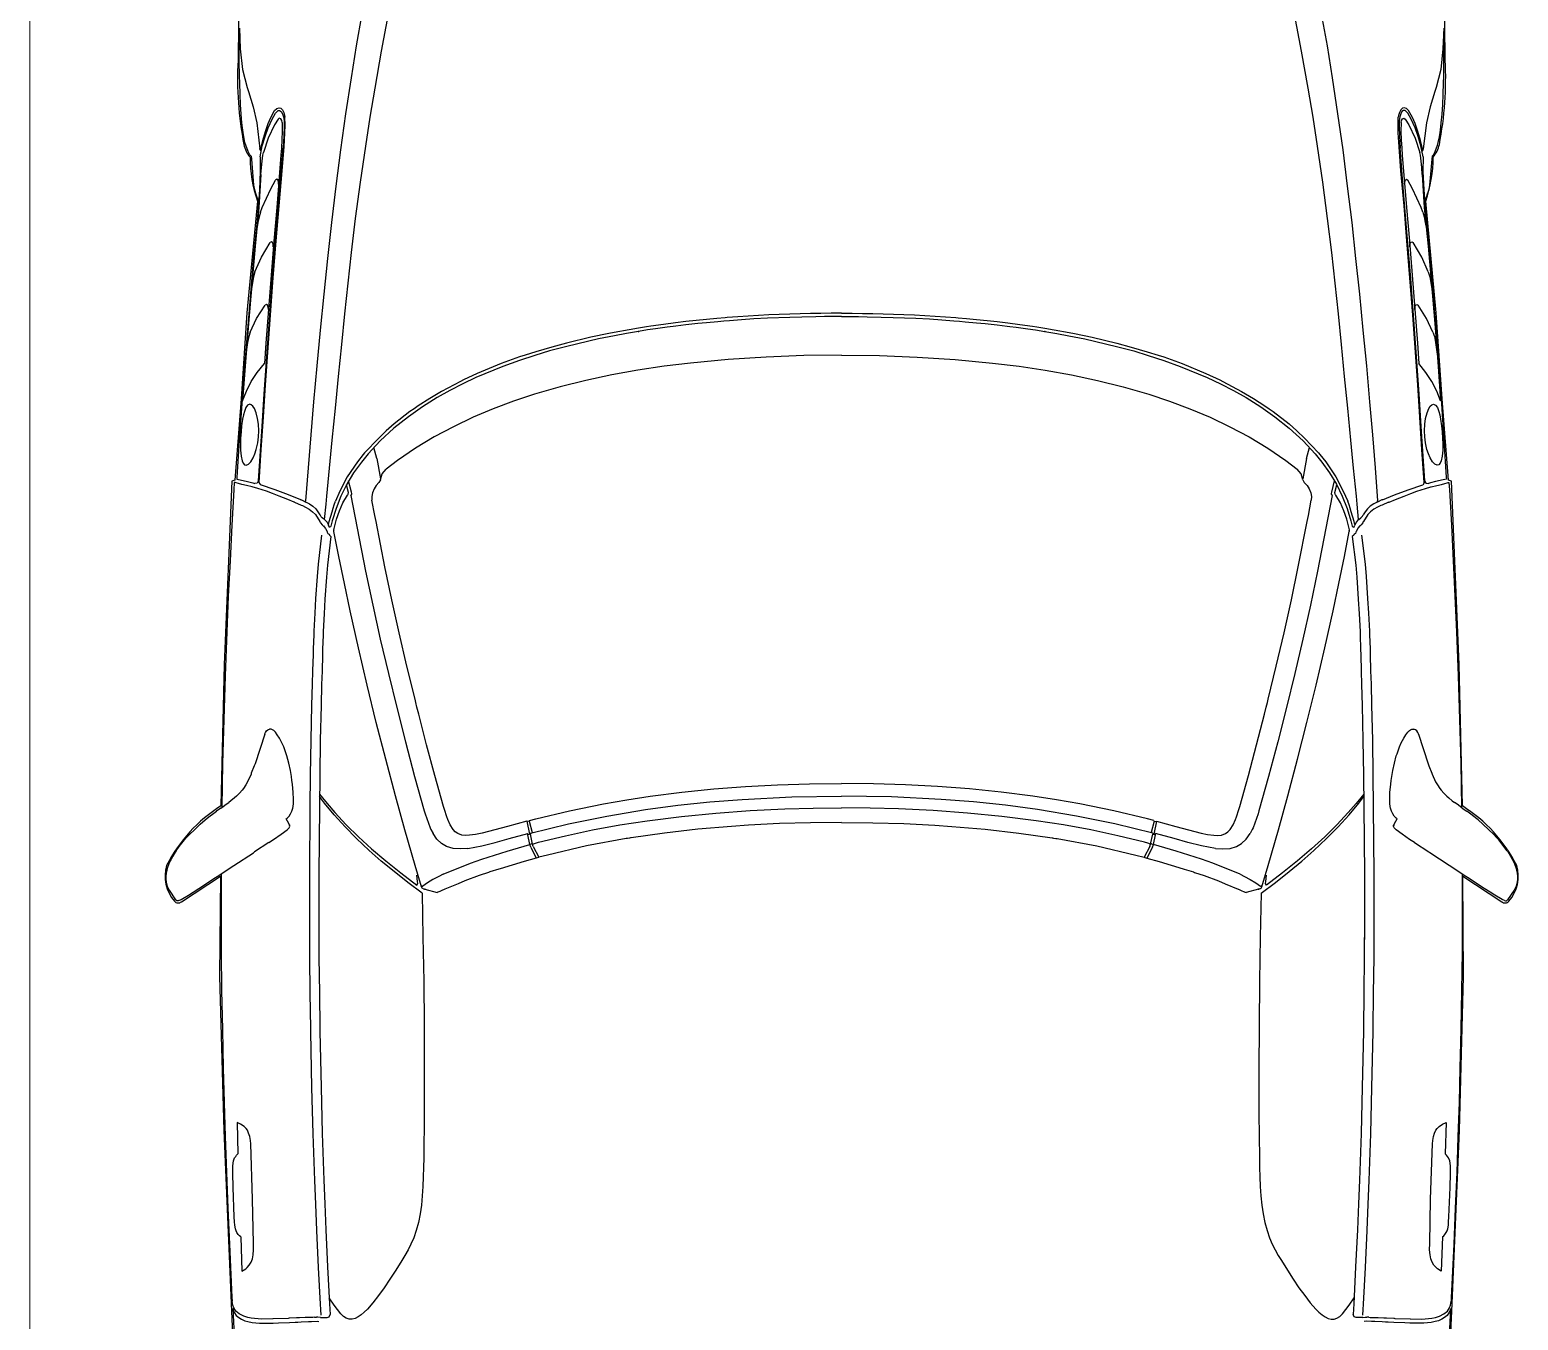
# Model space of a CAD drawing. Header units: inches. Extents: x 13 to 261, y -112 to -47.
# Drawn here: x 173.99 to 176.019, y -69.569 to -67.811 of the extents above; entities that cross this region are included whole.
import ezdxf

# ---------------------------------------------------------------- set-up
doc = ezdxf.new("R2010")
doc.units = ezdxf.units.IN
doc.header["$MEASUREMENT"] = 0
doc.layers.add('CAJONES', color=3, linetype='Continuous', lineweight=20)
doc.layers.add('CONTORNO', color=7, linetype='Continuous')

msp = doc.modelspace()

# ---------------------------------------------------------------- linework, layer by layer
for p, q in [((174.2866, -67.8899), (174.2884, -67.8953)), ((175.907, -67.8899), (175.9052, -67.8953)), ((174.3376, -67.9283), (174.338, -67.9303)), ((175.856, -67.9283), (175.8556, -67.9303)), ((174.292, -67.9837), (174.2924, -67.9877)), ((175.9016, -67.9837), (175.9012, -67.9877)), ((174.4632, -68.3953), (174.4592, -68.3803)), ((175.7304, -68.3953), (175.7344, -68.3803)), ((174.4632, -68.3953), (174.4682, -68.4233)), ((175.7304, -68.3953), (175.7254, -68.4233)), ((174.4288, -68.4411), (174.4248, -68.4257)), ((174.4682, -68.4243), (174.4662, -68.4281)), ((175.7254, -68.4243), (175.7274, -68.4281)), ((175.7648, -68.4411), (175.7688, -68.4257)), ((174.4246, -68.4417), (174.422, -68.4311)), ((175.769, -68.4417), (175.7716, -68.4311)), ((174.4046, -68.4925), (174.4048, -68.4931)), ((174.4046, -68.4939), (174.4046, -68.4937)), ((175.789, -68.4925), (175.7888, -68.4931)), ((175.789, -68.4939), (175.789, -68.4937)), ((174.3106, -68.7709), (174.2974, -68.8115)), ((175.883, -68.7709), (175.8962, -68.8115)), ((174.2974, -68.8115), (174.2962, -68.8141)), ((175.8962, -68.8115), (175.8974, -68.8141)), ((174.528, -68.8755), (174.5292, -68.8797)), ((175.6656, -68.8755), (175.6644, -68.8797)), ((174.5292, -68.8797), (174.5358, -68.8985)), ((174.6708, -68.8893), (174.6678, -68.8899)), ((174.6678, -68.8895), (174.6714, -68.9073)), ((174.6714, -68.8885), (174.6798, -68.8865)), ((175.5222, -68.8885), (175.5138, -68.8865)), ((175.5258, -68.8895), (175.5222, -68.9073)), ((175.5228, -68.8893), (175.5258, -68.8899)), ((175.6644, -68.8797), (175.6578, -68.8985)), ((174.5358, -68.8985), (174.537, -68.9009)), ((174.537, -68.9009), (174.54, -68.9065)), ((174.672, -68.9071), (174.669, -68.9079)), ((174.6726, -68.9057), (174.672, -68.9071)), ((174.6756, -68.9207), (174.6726, -68.9073)), ((175.518, -68.9207), (175.521, -68.9073)), ((175.521, -68.9057), (175.5216, -68.9071)), ((175.5216, -68.9071), (175.5246, -68.9079)), ((175.6566, -68.9009), (175.6536, -68.9065)), ((175.6578, -68.8985), (175.6566, -68.9009)), ((174.316, -68.9187), (174.2964, -68.9315)), ((174.6746, -68.9205), (174.6718, -68.9213)), ((174.673, -68.9249), (174.6806, -68.9397)), ((174.6746, -68.9205), (174.6756, -68.9207)), ((174.6766, -68.9239), (174.6756, -68.9207)), ((174.6766, -68.9239), (174.6842, -68.9387)), ((174.6958, -68.9357), (174.6842, -68.9387)), ((175.4978, -68.9357), (175.5094, -68.9387)), ((175.517, -68.9239), (175.5094, -68.9387)), ((175.5206, -68.9249), (175.513, -68.9397)), ((175.517, -68.9239), (175.518, -68.9207)), ((175.519, -68.9205), (175.518, -68.9207)), ((175.519, -68.9205), (175.5218, -68.9213)), ((175.8776, -68.9187), (175.8972, -68.9315)), ((174.5538, -68.9617), (174.591, -68.9467)), ((174.6836, -68.9391), (174.6806, -68.9399)), ((174.6842, -68.9387), (174.6836, -68.9391)), ((175.5094, -68.9387), (175.51, -68.9391)), ((175.51, -68.9391), (175.513, -68.9399)), ((175.6398, -68.9617), (175.6026, -68.9467)), ((174.5188, -68.9719), (174.5176, -68.9629)), ((174.5178, -68.9767), (174.519, -68.9745)), ((174.519, -68.9745), (174.5188, -68.9719)), ((175.6746, -68.9745), (175.6748, -68.9719)), ((175.6758, -68.9767), (175.6746, -68.9745)), ((175.6748, -68.9719), (175.676, -68.9629)), ((174.1802, -68.9837), (174.189, -68.9969)), ((174.5268, -68.9817), (174.5288, -68.9823)), ((174.5288, -68.9823), (174.5454, -68.9865)), ((175.6648, -68.9823), (175.6482, -68.9865)), ((175.6668, -68.9817), (175.6648, -68.9823)), ((176.0134, -68.9837), (176.0046, -68.9969)), ((174.2728, -69.2999), (174.274, -69.3429)), ((175.9208, -69.2999), (175.9196, -69.3429)), ((174.2778, -69.4557), (174.2794, -69.5025)), ((175.9158, -69.4557), (175.9142, -69.5025)), ((174.3784, -69.5653), (174.381, -69.5653)), ((175.8152, -69.5653), (175.8126, -69.5653))]:
    msp.add_line(p, q)
for points in [[(174.443, -67.7897), (174.4352, -67.8331), (174.4282, -67.8767), (174.4208, -67.9259), (174.4138, -67.9751), (174.4076, -68.0245), (174.4016, -68.0739), (174.3962, -68.1227), (174.391, -68.1715), (174.3862, -68.2205), (174.3816, -68.2693), (174.3772, -68.3183), (174.3732, -68.3633), (174.3696, -68.4083), (174.3662, -68.4533)], [(174.3952, -68.4467), (174.399, -68.4085), (174.4026, -68.3703), (174.407, -68.3269), (174.4112, -68.2837), (174.4154, -68.2403), (174.4196, -68.1985), (174.424, -68.1567), (174.4288, -68.1149), (174.4344, -68.0685), (174.441, -68.0191), (174.4482, -67.9699), (174.4542, -67.9303), (174.4608, -67.8907), (174.4698, -67.8403), (174.4794, -67.7901)], [(175.7984, -68.4467), (175.7946, -68.4085), (175.791, -68.3703), (175.7866, -68.3269), (175.7824, -68.2837), (175.7782, -68.2403), (175.774, -68.1985), (175.7696, -68.1567), (175.7648, -68.1149), (175.7592, -68.0685), (175.7526, -68.0191), (175.7454, -67.9699), (175.7394, -67.9303), (175.7328, -67.8907), (175.7238, -67.8403), (175.7142, -67.7901)], [(175.7506, -67.7897), (175.7584, -67.8331), (175.7654, -67.8767), (175.7728, -67.9259), (175.7798, -67.9751), (175.786, -68.0245), (175.792, -68.0739), (175.7974, -68.1227), (175.8026, -68.1715), (175.8074, -68.2205), (175.812, -68.2693), (175.8164, -68.3183), (175.8204, -68.3633), (175.824, -68.4083), (175.8274, -68.4533)], [(174.292, -67.9837), (174.29, -67.9815), (174.2878, -67.9773), (174.2846, -67.9687), (174.2836, -67.9647), (174.282, -67.9573), (174.2806, -67.9483), (174.2794, -67.9379), (174.2784, -67.9261), (174.2774, -67.9129), (174.2768, -67.8993), (174.2768, -67.8975), (174.2764, -67.8855), (174.276, -67.8729), (174.2758, -67.8559), (174.2758, -67.8525), (174.2758, -67.8333), (174.276, -67.8135)], [(174.276, -67.8091), (174.2772, -67.8373), (174.28, -67.8655), (174.2866, -67.8899)], [(174.276, -67.8203), (174.276, -67.8189), (174.276, -67.8183), (174.276, -67.8193)], [(175.9016, -67.9837), (175.9036, -67.9815), (175.9058, -67.9773), (175.909, -67.9687), (175.91, -67.9647), (175.9116, -67.9573), (175.913, -67.9483), (175.9142, -67.9379), (175.9152, -67.9261), (175.9162, -67.9129), (175.9168, -67.8993), (175.9168, -67.8975), (175.9172, -67.8855), (175.9176, -67.8729), (175.9178, -67.8559), (175.9178, -67.8525), (175.9178, -67.8333), (175.9176, -67.8135)], [(175.9176, -67.8091), (175.9164, -67.8373), (175.9136, -67.8655), (175.907, -67.8899)], [(175.9176, -67.8203), (175.9176, -67.8189), (175.9176, -67.8183), (175.9176, -67.8193)], [(174.2884, -67.8953), (174.2946, -67.9163), (174.2998, -67.9379), (174.304, -67.9735)], [(175.9052, -67.8953), (175.899, -67.9163), (175.8938, -67.9379), (175.8896, -67.9735)], [(174.3042, -67.9842), (174.3072, -67.9695), (174.311, -67.9567), (174.3152, -67.9447), (174.3206, -67.9329), (174.3252, -67.9251), (174.3268, -67.9229), (174.3288, -67.9215), (174.3308, -67.9213), (174.333, -67.9227), (174.3348, -67.9257), (174.336, -67.9299), (174.3368, -67.9347), (174.337, -67.9435)], [(174.3046, -67.9747), (174.3078, -67.9621), (174.3114, -67.9497), (174.3152, -67.9391), (174.3188, -67.9307), (174.324, -67.9215), (174.3268, -67.9185), (174.33, -67.9175), (174.3324, -67.9183), (174.3346, -67.9205), (174.3364, -67.9239), (174.3376, -67.9283)], [(175.889, -67.9747), (175.8858, -67.9621), (175.8822, -67.9497), (175.8784, -67.9391), (175.8748, -67.9307), (175.8696, -67.9215), (175.8668, -67.9185), (175.8636, -67.9175), (175.8612, -67.9183), (175.859, -67.9205), (175.8572, -67.9239), (175.856, -67.9283)], [(175.8894, -67.9842), (175.8864, -67.9695), (175.8826, -67.9567), (175.8784, -67.9447), (175.873, -67.9329), (175.8684, -67.9251), (175.8668, -67.9229), (175.8648, -67.9215), (175.8628, -67.9213), (175.8606, -67.9227), (175.8588, -67.9257), (175.8576, -67.9299), (175.8568, -67.9347), (175.8566, -67.9435)], [(174.303, -68.4281), (174.3058, -68.3833), (174.3086, -68.3391), (174.3116, -68.2951), (174.3146, -68.2509), (174.3184, -68.2001), (174.3222, -68.1493), (174.3262, -68.0987), (174.3302, -68.0513), (174.3344, -68.0037), (174.337, -67.9709), (174.338, -67.9517), (174.3384, -67.9419), (174.338, -67.9303)], [(174.3342, -67.9377), (174.3336, -67.9347), (174.3324, -67.9325), (174.3304, -67.9317), (174.3286, -67.9329), (174.3236, -67.9407), (174.3152, -67.9589), (174.3088, -67.9785)], [(174.3342, -67.9377), (174.3344, -67.9495), (174.334, -67.9611), (174.3334, -67.9727), (174.3326, -67.9823), (174.3268, -68.0533), (174.3228, -68.0995), (174.3192, -68.1457), (174.3156, -68.1919), (174.312, -68.2381), (174.31, -68.2659)], [(174.337, -67.9435), (174.3366, -67.9559), (174.3356, -67.9727)], [(175.8907, -68.4281), (175.8878, -68.3833), (175.885, -68.3391), (175.882, -68.2951), (175.879, -68.2509), (175.8752, -68.2001), (175.8714, -68.1493), (175.8674, -68.0987), (175.8634, -68.0513), (175.8592, -68.0037), (175.8566, -67.9709), (175.8556, -67.9517), (175.8552, -67.9419), (175.8556, -67.9303)], [(175.8566, -67.9435), (175.857, -67.9559), (175.858, -67.9727)], [(175.8594, -67.9377), (175.8592, -67.9495), (175.8596, -67.9611), (175.8602, -67.9727), (175.861, -67.9823), (175.8668, -68.0533), (175.8708, -68.0995), (175.8744, -68.1457), (175.878, -68.1919), (175.8816, -68.2381), (175.8836, -68.2659)], [(175.8594, -67.9377), (175.86, -67.9347), (175.8612, -67.9325), (175.8632, -67.9317), (175.865, -67.9329), (175.87, -67.9407), (175.8784, -67.9589), (175.8848, -67.9785)], [(174.3042, -67.9842), (174.3044, -68.0045), (174.3032, -68.0295), (174.3016, -68.0545)], [(174.302, -68.4259), (174.3068, -68.3517), (174.3096, -68.3073), (174.3128, -68.2629), (174.3168, -68.2067), (174.321, -68.1507), (174.3258, -68.0915), (174.3308, -68.0323), (174.3356, -67.9727)], [(174.304, -67.9735), (174.3044, -67.9749), (174.3046, -67.9747)], [(174.3054, -67.9763), (174.3048, -67.9759), (174.3042, -67.9751), (174.304, -67.9735)], [(174.3054, -68.0087), (174.306, -67.9991), (174.3068, -67.9901), (174.3078, -67.9823), (174.3088, -67.9785)], [(175.8916, -68.4259), (175.8868, -68.3517), (175.884, -68.3073), (175.8808, -68.2629), (175.8768, -68.2067), (175.8726, -68.1507), (175.8678, -68.0915), (175.8628, -68.0323), (175.858, -67.9727)], [(175.8882, -68.0087), (175.8876, -67.9991), (175.8868, -67.9901), (175.8858, -67.9823), (175.8848, -67.9785)], [(175.8882, -67.9763), (175.8888, -67.9759), (175.8894, -67.9751), (175.8896, -67.9735)], [(175.8896, -67.9735), (175.8892, -67.9749), (175.889, -67.9747)], [(175.8894, -67.9842), (175.8892, -68.0045), (175.8904, -68.0295), (175.892, -68.0545)], [(174.2924, -67.9877), (174.2954, -68.0231), (174.2966, -68.0293), (174.2986, -68.0355), (174.3016, -68.0445)], [(175.9012, -67.9877), (175.8982, -68.0231), (175.897, -68.0293), (175.895, -68.0355), (175.892, -68.0445)], [(174.3054, -68.0087), (174.3026, -68.0533), (174.2974, -68.1059), (174.2928, -68.1585), (174.2884, -68.2113), (174.2842, -68.2639), (174.2804, -68.3167), (174.2856, -68.3037), (174.2922, -68.2907), (174.3004, -68.2781), (174.31, -68.2659)], [(174.3046, -68.0597), (174.307, -68.0533), (174.3186, -68.0279), (174.325, -68.0163)], [(174.3294, -68.0217), (174.3292, -68.0183), (174.3284, -68.0159), (174.3268, -68.0149), (174.325, -68.0163)], [(175.8642, -68.0217), (175.8644, -68.0183), (175.8652, -68.0159), (175.8668, -68.0149), (175.8686, -68.0163)], [(175.889, -68.0597), (175.8866, -68.0533), (175.875, -68.0279), (175.8686, -68.0163)], [(175.8882, -68.0087), (175.891, -68.0533), (175.8962, -68.1059), (175.9008, -68.1585), (175.9052, -68.2113), (175.9094, -68.2639), (175.9132, -68.3167), (175.908, -68.3037), (175.9014, -68.2907), (175.8932, -68.2781), (175.8836, -68.2659)], [(174.3016, -68.0545), (174.3, -68.0707), (174.2954, -68.1207), (174.291, -68.1707), (174.2868, -68.2207), (174.2828, -68.2707), (174.2792, -68.3207), (174.2758, -68.3707), (174.2726, -68.4207), (174.2724, -68.4235)], [(174.3046, -68.0597), (174.3028, -68.0661), (174.3012, -68.0737), (174.2998, -68.0823), (174.2988, -68.0913)], [(175.889, -68.0597), (175.8908, -68.0661), (175.8924, -68.0737), (175.8938, -68.0823), (175.8948, -68.0913)], [(175.892, -68.0545), (175.8936, -68.0707), (175.8982, -68.1207), (175.9026, -68.1707), (175.9068, -68.2207), (175.9108, -68.2707), (175.9144, -68.3207), (175.9178, -68.3707), (175.921, -68.4207), (175.9212, -68.4235)], [(174.2972, -68.1413), (174.306, -68.1211), (174.3178, -68.1013)], [(174.3222, -68.1071), (174.3222, -68.1035), (174.3212, -68.1011), (174.3196, -68.1001), (174.3178, -68.1013)], [(175.8714, -68.1071), (175.8714, -68.1035), (175.8724, -68.1011), (175.874, -68.1001), (175.8758, -68.1013)], [(175.8964, -68.1413), (175.8876, -68.1211), (175.8758, -68.1013)], [(174.2972, -68.1413), (174.2952, -68.1477), (174.2938, -68.1555), (174.2924, -68.1643), (174.2916, -68.1737)], [(175.8964, -68.1413), (175.8984, -68.1477), (175.8998, -68.1555), (175.9012, -68.1643), (175.902, -68.1737)], [(174.2908, -68.2231), (174.2994, -68.2047), (174.311, -68.1867)], [(174.3156, -68.1925), (174.3154, -68.1891), (174.3144, -68.1867), (174.3128, -68.1855), (174.311, -68.1867)], [(175.878, -68.1925), (175.8782, -68.1891), (175.8792, -68.1867), (175.8808, -68.1855), (175.8826, -68.1867)], [(175.9028, -68.2231), (175.8942, -68.2047), (175.8826, -68.1867)], [(175.0968, -68.2019), (175.0736, -68.2021), (175.0618, -68.2023), (175.0428, -68.2027), (175.0264, -68.2031), (174.9958, -68.2043), (174.977, -68.2053), (174.9604, -68.2065), (174.9438, -68.2077), (174.9362, -68.2083), (174.9282, -68.2091), (174.9128, -68.2105), (174.901, -68.2117), (174.8846, -68.2133), (174.871, -68.2151), (174.8674, -68.2155), (174.8588, -68.2167), (174.843, -68.2189), (174.8324, -68.2203), (174.8198, -68.2223), (174.8034, -68.2251), (174.7872, -68.2281), (174.7654, -68.2325), (174.7222, -68.2427), (174.6986, -68.2489), (174.6788, -68.2549), (174.6578, -68.2617), (174.6352, -68.2699), (174.5984, -68.2851), (174.5804, -68.2937), (174.5628, -68.3029), (174.5456, -68.3125), (174.5256, -68.3249), (174.5064, -68.3385), (174.4866, -68.3543), (174.4678, -68.3715), (174.4514, -68.3891), (174.4422, -68.4003), (174.4316, -68.4149), (174.4222, -68.4305), (174.4144, -68.4467), (174.4078, -68.4635), (174.4026, -68.4805), (174.4008, -68.4875)], [(175.0968, -68.1975), (175.0826, -68.1975), (175.0684, -68.1977), (175.0544, -68.1979), (175.0402, -68.1983), (175.026, -68.1987), (175.0118, -68.1991), (174.9976, -68.1997), (174.9834, -68.2005), (174.9692, -68.2013), (174.9552, -68.2023), (174.941, -68.2035), (174.938, -68.2037), (174.9268, -68.2047), (174.9128, -68.2059), (174.8986, -68.2073), (174.8846, -68.2089), (174.8704, -68.2105), (174.854, -68.2127), (174.8366, -68.2153), (174.8308, -68.2161), (174.8198, -68.2179), (174.8072, -68.2199), (174.7866, -68.2237), (174.7794, -68.2251), (174.7552, -68.2303), (174.7218, -68.2381), (174.702, -68.2435), (174.6802, -68.2499), (174.6654, -68.2545), (174.6576, -68.2571), (174.6576, -68.2571)], [(175.0968, -68.1975), (175.111, -68.1975), (175.1252, -68.1977), (175.1392, -68.1979), (175.1534, -68.1983), (175.1676, -68.1987), (175.1818, -68.1991), (175.196, -68.1997), (175.2102, -68.2005), (175.2244, -68.2013), (175.2384, -68.2023), (175.2526, -68.2035), (175.2556, -68.2037), (175.2668, -68.2047), (175.2808, -68.2059), (175.295, -68.2073), (175.309, -68.2089), (175.3232, -68.2105), (175.3396, -68.2127), (175.357, -68.2153), (175.3628, -68.2161), (175.3738, -68.2179), (175.3864, -68.2199), (175.407, -68.2237), (175.4142, -68.2251), (175.4384, -68.2303), (175.4718, -68.2381), (175.4916, -68.2435), (175.5134, -68.2499), (175.5282, -68.2545), (175.536, -68.2571), (175.536, -68.2571)], [(175.0968, -68.2019), (175.12, -68.2021), (175.1318, -68.2023), (175.1508, -68.2027), (175.1672, -68.2031), (175.1978, -68.2043), (175.2166, -68.2053), (175.2332, -68.2065), (175.2498, -68.2077), (175.2574, -68.2083), (175.2654, -68.2091), (175.2808, -68.2105), (175.2926, -68.2117), (175.309, -68.2133), (175.3226, -68.2151), (175.3262, -68.2155), (175.3348, -68.2167), (175.3506, -68.2189), (175.3612, -68.2203), (175.3738, -68.2223), (175.3902, -68.2251), (175.4064, -68.2281), (175.4282, -68.2325), (175.4714, -68.2427), (175.495, -68.2489), (175.5148, -68.2549), (175.5358, -68.2617), (175.5584, -68.2699), (175.5952, -68.2851), (175.6132, -68.2937), (175.6308, -68.3029), (175.648, -68.3125), (175.668, -68.3249), (175.6872, -68.3385), (175.707, -68.3543), (175.7258, -68.3715), (175.7422, -68.3891), (175.7514, -68.4003), (175.762, -68.4149), (175.7714, -68.4305), (175.7792, -68.4467), (175.7858, -68.4635), (175.791, -68.4805), (175.7928, -68.4875)], [(174.2908, -68.2231), (174.2888, -68.2293), (174.2872, -68.2375), (174.2858, -68.2467), (174.2848, -68.2565)], [(175.9028, -68.2231), (175.9048, -68.2293), (175.9064, -68.2375), (175.9078, -68.2467), (175.9088, -68.2565)], [(174.6576, -68.2571), (174.6576, -68.2571), (174.6328, -68.2661), (174.6002, -68.2795), (174.5814, -68.2883), (174.5774, -68.2903), (174.5516, -68.3039), (174.5354, -68.3135), (174.5198, -68.3235), (174.514, -68.3277), (174.5084, -68.3315), (174.487, -68.3483), (174.4762, -68.3577), (174.4658, -68.3675), (174.4466, -68.3879), (174.4448, -68.3901), (174.4368, -68.4001), (174.423, -68.4205), (174.413, -68.4397), (174.407, -68.4537)], [(175.0968, -68.2547), (175.0452, -68.2553), (174.9938, -68.2573), (174.9422, -68.2605), (174.891, -68.2653), (174.855, -68.2697), (174.8192, -68.2751), (174.7834, -68.2815), (174.748, -68.2891), (174.713, -68.2979), (174.6782, -68.3079), (174.6498, -68.3173), (174.622, -68.3277), (174.5946, -68.3393), (174.5678, -68.3521), (174.5414, -68.3661), (174.516, -68.3815), (174.4914, -68.3983), (174.4758, -68.4101)], [(175.0968, -68.2547), (175.1484, -68.2553), (175.1998, -68.2573), (175.2514, -68.2605), (175.3026, -68.2653), (175.3386, -68.2697), (175.3744, -68.2751), (175.4102, -68.2815), (175.4456, -68.2891), (175.4806, -68.2979), (175.5154, -68.3079), (175.5438, -68.3173), (175.5716, -68.3277), (175.599, -68.3393), (175.6258, -68.3521), (175.6522, -68.3661), (175.6776, -68.3815), (175.7022, -68.3983), (175.7178, -68.4101)], [(175.536, -68.2571), (175.536, -68.2571), (175.5608, -68.2661), (175.5934, -68.2795), (175.6122, -68.2883), (175.6162, -68.2903), (175.642, -68.3039), (175.6582, -68.3135), (175.6738, -68.3235), (175.6796, -68.3277), (175.6852, -68.3315), (175.7066, -68.3483), (175.7174, -68.3577), (175.7278, -68.3675), (175.747, -68.3879), (175.7488, -68.3901), (175.7568, -68.4001), (175.7706, -68.4205), (175.7806, -68.4397), (175.7866, -68.4537)], [(174.29, -68.3215), (174.2872, -68.3227), (174.2848, -68.3261), (174.2828, -68.3313), (174.2814, -68.3361), (174.2804, -68.3417), (174.279, -68.3511), (174.2782, -68.3591), (174.2776, -68.3675), (174.2774, -68.3759), (174.2774, -68.3839), (174.2782, -68.3921), (174.2796, -68.3987), (174.281, -68.4019), (174.2828, -68.4041), (174.285, -68.4047), (174.2884, -68.4033), (174.2916, -68.3999), (174.2948, -68.3943), (174.297, -68.3891), (174.299, -68.3833), (174.301, -68.3739), (174.302, -68.3657), (174.3024, -68.3575), (174.302, -68.3487), (174.3008, -68.3407), (174.2988, -68.3331), (174.2964, -68.3271), (174.2944, -68.3241), (174.2922, -68.3221), (174.29, -68.3215)], [(175.9036, -68.3215), (175.9064, -68.3227), (175.9088, -68.3261), (175.9108, -68.3313), (175.9122, -68.3361), (175.9132, -68.3417), (175.9146, -68.3511), (175.9154, -68.3591), (175.916, -68.3675), (175.9162, -68.3759), (175.9162, -68.3839), (175.9154, -68.3921), (175.914, -68.3987), (175.9126, -68.4019), (175.9108, -68.4041), (175.9086, -68.4047), (175.9052, -68.4033), (175.902, -68.3999), (175.8988, -68.3943), (175.8966, -68.3891), (175.8946, -68.3833), (175.8926, -68.3739), (175.8916, -68.3657), (175.8912, -68.3575), (175.8916, -68.3487), (175.8928, -68.3407), (175.8948, -68.3331), (175.8972, -68.3271), (175.8992, -68.3241), (175.9014, -68.3221), (175.9036, -68.3215)], [(174.4682, -68.4243), (174.4706, -68.4163), (174.4758, -68.4101)], [(175.7254, -68.4243), (175.723, -68.4163), (175.7178, -68.4101)], [(174.269, -68.4279), (174.2684, -68.4381), (174.2656, -68.4863), (174.2632, -68.5347), (174.2608, -68.5831), (174.2588, -68.6315), (174.2564, -68.6913), (174.2546, -68.7511), (174.253, -68.8109), (174.252, -68.8709)], [(174.3512, -68.4551), (174.3506, -68.4549), (174.3418, -68.4513), (174.33, -68.4465), (174.321, -68.4431), (174.3128, -68.4401), (174.301, -68.4363), (174.2936, -68.4341), (174.2932, -68.4339), (174.2856, -68.4321), (174.2792, -68.4307), (174.2746, -68.4295), (174.2714, -68.4287), (174.27, -68.4283), (174.269, -68.4279)], [(174.2724, -68.4235), (174.2768, -68.4245), (174.2872, -68.4269), (174.2942, -68.4287), (174.297, -68.4295)], [(174.302, -68.4259), (174.3004, -68.4289), (174.297, -68.4295)], [(174.303, -68.4281), (174.3032, -68.4295), (174.3048, -68.4313)], [(174.4662, -68.4281), (174.4624, -68.4321), (174.4596, -68.4367), (174.4574, -68.4421), (174.4564, -68.4473), (174.4566, -68.4523)], [(175.7274, -68.4281), (175.7312, -68.4321), (175.734, -68.4367), (175.7362, -68.4421), (175.7372, -68.4473), (175.737, -68.4523)], [(175.8424, -68.4551), (175.843, -68.4549), (175.8518, -68.4513), (175.8636, -68.4465), (175.8726, -68.4431), (175.8808, -68.4401), (175.8926, -68.4363), (175.9, -68.4341), (175.9004, -68.4339), (175.908, -68.4321), (175.9144, -68.4307), (175.919, -68.4295), (175.9222, -68.4287), (175.9236, -68.4283), (175.9246, -68.4279)], [(175.8907, -68.4281), (175.8904, -68.4295), (175.8888, -68.4313)], [(175.8916, -68.4259), (175.8932, -68.4289), (175.8966, -68.4295)], [(175.9212, -68.4235), (175.9168, -68.4245), (175.9064, -68.4269), (175.8994, -68.4287), (175.8966, -68.4295)], [(175.9246, -68.4279), (175.9252, -68.4381), (175.928, -68.4863), (175.9304, -68.5347), (175.9328, -68.5831), (175.9348, -68.6315), (175.9372, -68.6913), (175.939, -68.7511), (175.9406, -68.8109), (175.9416, -68.8709)], [(174.3598, -68.4517), (174.343, -68.4451), (174.3246, -68.4381), (174.3048, -68.4313)], [(174.3921, -68.4786), (174.3942, -68.4575), (174.3952, -68.4467)], [(174.4046, -68.4925), (174.4084, -68.4781), (174.4122, -68.4667), (174.417, -68.4557), (174.4232, -68.4453), (174.4236, -68.4447), (174.424, -68.4441), (174.4246, -68.4417)], [(174.428, -68.4457), (174.4284, -68.4449), (174.429, -68.4443)], [(174.428, -68.4457), (174.448, -68.5487), (174.4578, -68.5951), (174.468, -68.6415), (174.479, -68.6881), (174.4904, -68.7347), (174.5022, -68.7815), (174.5148, -68.8285), (174.528, -68.8755)], [(174.429, -68.4443), (174.4292, -68.4429), (174.4288, -68.4411)], [(175.7656, -68.4457), (175.7456, -68.5487), (175.7358, -68.5951), (175.7256, -68.6415), (175.7146, -68.6881), (175.7032, -68.7347), (175.6914, -68.7815), (175.6788, -68.8285), (175.6656, -68.8755)], [(175.7646, -68.4443), (175.7644, -68.4429), (175.7648, -68.4411)], [(175.7656, -68.4457), (175.7652, -68.4449), (175.7646, -68.4443)], [(175.789, -68.4925), (175.7852, -68.4781), (175.7814, -68.4667), (175.7766, -68.4557), (175.7704, -68.4453), (175.77, -68.4447), (175.7696, -68.4441), (175.769, -68.4417)], [(175.8015, -68.4786), (175.7994, -68.4575), (175.7984, -68.4467)], [(175.8338, -68.4517), (175.8506, -68.4451), (175.869, -68.4381), (175.8888, -68.4313)], [(174.3512, -68.4551), (174.3602, -68.4589), (174.3618, -68.4595), (174.3662, -68.4617), (174.3712, -68.4645), (174.3758, -68.4679), (174.3796, -68.4719), (174.3856, -68.4813), (174.3858, -68.4819), (174.3862, -68.4823), (174.3866, -68.4831), (174.3888, -68.4859), (174.39, -68.4871), (174.3904, -68.4873), (174.393, -68.4903), (174.3934, -68.4907), (174.3954, -68.4947), (174.3958, -68.4957), (174.3966, -68.4975), (174.3982, -68.4987)], [(174.3598, -68.4517), (174.3604, -68.4519), (174.3664, -68.4547), (174.3668, -68.4549), (174.3716, -68.4573), (174.3762, -68.4605), (174.38, -68.4639), (174.383, -68.4679), (174.3858, -68.4721)], [(174.3664, -68.4547), (174.3664, -68.4547), (174.3662, -68.4533)], [(174.3974, -68.4855), (174.3984, -68.4813), (174.4022, -68.4679), (174.4036, -68.4631), (174.4052, -68.4587), (174.407, -68.4537)], [(174.4622, -68.4813), (174.4606, -68.4731), (174.4566, -68.4523)], [(175.7314, -68.4813), (175.733, -68.4731), (175.737, -68.4523)], [(175.7962, -68.4855), (175.7952, -68.4813), (175.7914, -68.4679), (175.79, -68.4631), (175.7884, -68.4587), (175.7866, -68.4537)], [(175.8424, -68.4551), (175.8334, -68.4589), (175.8318, -68.4595), (175.8274, -68.4617), (175.8224, -68.4645), (175.8178, -68.4679), (175.814, -68.4719), (175.808, -68.4813), (175.8078, -68.4819), (175.8074, -68.4823), (175.807, -68.4831), (175.8048, -68.4859), (175.8036, -68.4871), (175.8032, -68.4873), (175.8006, -68.4903), (175.8002, -68.4907), (175.7982, -68.4947), (175.7978, -68.4957), (175.797, -68.4975), (175.7954, -68.4987)], [(175.8338, -68.4517), (175.8332, -68.4519), (175.8272, -68.4547), (175.8268, -68.4549), (175.822, -68.4573), (175.8174, -68.4605), (175.8136, -68.4639), (175.8106, -68.4679), (175.8078, -68.4721)], [(175.8272, -68.4547), (175.8272, -68.4547), (175.8274, -68.4533)], [(174.392, -68.4785), (174.389, -68.4761), (174.3876, -68.4747), (174.387, -68.4739), (174.3864, -68.4731), (174.3858, -68.4721)], [(174.392, -68.4785), (174.393, -68.4793), (174.3954, -68.4821), (174.3974, -68.4861)], [(174.3988, -68.4891), (174.3984, -68.4889), (174.3982, -68.4885), (174.3974, -68.4861)], [(174.4008, -68.4875), (174.4, -68.4887), (174.3988, -68.4891)], [(174.6678, -68.8895), (174.6414, -68.8967), (174.6242, -68.9015), (174.6068, -68.9057), (174.598, -68.9075), (174.5894, -68.9087), (174.5846, -68.9091), (174.579, -68.9085), (174.5736, -68.9065), (174.5702, -68.9039), (174.5672, -68.9007), (174.5632, -68.8943), (174.56, -68.8873), (174.5586, -68.8837), (174.5554, -68.8735), (174.5542, -68.8695), (174.5424, -68.8275), (174.5312, -68.7855), (174.5204, -68.7435), (174.518, -68.7341), (174.5164, -68.7277), (174.5164, -68.7277), (174.5154, -68.7235), (174.5044, -68.6783), (174.4938, -68.6331), (174.4838, -68.5879), (174.4744, -68.5431), (174.4622, -68.4813)], [(175.5258, -68.8895), (175.5522, -68.8967), (175.5694, -68.9015), (175.5868, -68.9057), (175.5956, -68.9075), (175.6042, -68.9087), (175.609, -68.9091), (175.6146, -68.9085), (175.62, -68.9065), (175.6234, -68.9039), (175.6264, -68.9007), (175.6304, -68.8943), (175.6336, -68.8873), (175.635, -68.8837), (175.6382, -68.8735), (175.6394, -68.8695), (175.6512, -68.8275), (175.6624, -68.7855), (175.6732, -68.7435), (175.6756, -68.7341), (175.6772, -68.7277), (175.6772, -68.7277), (175.6782, -68.7235), (175.6892, -68.6783), (175.6998, -68.6331), (175.7098, -68.5879), (175.7192, -68.5431), (175.7314, -68.4813)], [(175.7928, -68.4875), (175.7936, -68.4887), (175.7948, -68.4891)], [(175.7948, -68.4891), (175.7952, -68.4889), (175.7954, -68.4885), (175.7962, -68.4861)], [(175.8016, -68.4785), (175.8006, -68.4793), (175.7982, -68.4821), (175.7962, -68.4861)], [(175.8016, -68.4785), (175.8046, -68.4761), (175.806, -68.4747), (175.8066, -68.4739), (175.8072, -68.4731), (175.8078, -68.4721)], [(174.3881, -68.5), (174.3833, -68.5394), (174.3819, -68.5561), (174.3799, -68.5861), (174.3786, -68.6062), (174.3774, -68.6306), (174.3774, -68.6356), (174.3766, -68.6547), (174.3764, -68.6624), (174.3758, -68.6849), (174.3752, -68.7029), (174.3744, -68.7314), (174.3734, -68.7791), (174.3726, -68.8267), (174.3722, -68.8698), (174.3714, -68.9619), (174.3714, -68.9831), (174.3714, -69.0271), (174.3716, -69.0754), (174.3722, -69.1237), (174.3728, -69.172), (174.3728, -69.1763), (174.3744, -69.2522), (174.376, -69.3155), (174.3782, -69.379), (174.3796, -69.4112), (174.381, -69.4471), (174.3834, -69.4974), (174.386, -69.5476), (174.3864, -69.555), (174.3868, -69.5624)], [(174.4008, -68.5015), (174.396, -68.5407), (174.3946, -68.5571), (174.3926, -68.5869), (174.3914, -68.6069), (174.3902, -68.6309), (174.3902, -68.6359), (174.3894, -68.6551), (174.3892, -68.6627), (174.3886, -68.6853), (174.388, -68.7033), (174.3872, -68.7317), (174.3862, -68.7793), (174.3854, -68.8269), (174.385, -68.8699), (174.3846, -68.9159), (174.3842, -68.9619), (174.3842, -68.9831), (174.3842, -69.0271), (174.3844, -69.0753), (174.385, -69.1235), (174.3856, -69.1719), (174.3856, -69.1761), (174.3872, -69.2519), (174.3888, -69.3151), (174.391, -69.3785), (174.3924, -69.4107), (174.3938, -69.4465), (174.3962, -69.4967), (174.3988, -69.5469), (174.3992, -69.5543), (174.3996, -69.5617)], [(174.4008, -68.5015), (174.396, -68.5407), (174.3946, -68.5571), (174.3926, -68.5869), (174.3914, -68.6069), (174.3902, -68.6309), (174.3902, -68.6359), (174.3894, -68.6551), (174.3892, -68.6627), (174.3886, -68.6853), (174.388, -68.7033), (174.3872, -68.7317), (174.3862, -68.7793), (174.3854, -68.8269), (174.385, -68.8699), (174.3846, -68.9159), (174.3842, -68.9619), (174.3842, -68.9831), (174.3842, -69.0271), (174.3844, -69.0685)], [(174.3982, -68.4987), (174.3982, -68.4987), (174.3986, -68.4997), (174.3986, -68.4999), (174.4008, -68.5015)], [(174.4046, -68.4939), (174.4048, -68.4933), (174.4048, -68.4931)], [(174.4048, -68.4947), (174.4046, -68.4943), (174.4046, -68.4939)], [(174.5014, -68.9015), (174.4886, -68.8551), (174.4754, -68.8049), (174.4626, -68.7551), (174.45, -68.7041), (174.4382, -68.6533), (174.4268, -68.6029), (174.419, -68.5659), (174.4114, -68.5291), (174.4048, -68.4947)], [(175.6922, -68.9015), (175.705, -68.8551), (175.7182, -68.8049), (175.731, -68.7551), (175.7436, -68.7041), (175.7554, -68.6533), (175.7668, -68.6029), (175.7746, -68.5659), (175.7822, -68.5291), (175.7888, -68.4947)], [(175.789, -68.4939), (175.7888, -68.4933), (175.7888, -68.4931)], [(175.7888, -68.4947), (175.789, -68.4943), (175.789, -68.4939)], [(175.7954, -68.4987), (175.7954, -68.4987), (175.795, -68.4997), (175.795, -68.4999), (175.7928, -68.5015)], [(175.7928, -68.5015), (175.7976, -68.5407), (175.799, -68.5571), (175.801, -68.5869), (175.8022, -68.6069), (175.8034, -68.6309), (175.8034, -68.6359), (175.8042, -68.6551), (175.8044, -68.6627), (175.805, -68.6853), (175.8056, -68.7033), (175.8064, -68.7317), (175.8074, -68.7793), (175.8082, -68.8269), (175.8086, -68.8699), (175.809, -68.9159), (175.8094, -68.9619), (175.8094, -68.9831), (175.8094, -69.0271), (175.8092, -69.0753), (175.8086, -69.1235), (175.808, -69.1719), (175.808, -69.1761), (175.8064, -69.2519), (175.8048, -69.3151), (175.8026, -69.3785), (175.8012, -69.4107), (175.7998, -69.4465), (175.7974, -69.4967), (175.7948, -69.5469), (175.7944, -69.5543), (175.794, -69.5617)], [(175.7928, -68.5015), (175.7976, -68.5407), (175.799, -68.5571), (175.801, -68.5869), (175.8022, -68.6069), (175.8034, -68.6309), (175.8034, -68.6359), (175.8042, -68.6551), (175.8044, -68.6627), (175.805, -68.6853), (175.8056, -68.7033), (175.8064, -68.7317), (175.8074, -68.7793), (175.8082, -68.8269), (175.8086, -68.8699), (175.809, -68.9159), (175.8094, -68.9619), (175.8094, -68.9831), (175.8094, -69.0271), (175.8092, -69.0685)], [(175.8055, -68.5), (175.8103, -68.5394), (175.8118, -68.5561), (175.8138, -68.5861), (175.815, -68.6062), (175.8162, -68.6306), (175.8162, -68.6356), (175.817, -68.6547), (175.8172, -68.6624), (175.8178, -68.6849), (175.8184, -68.7029), (175.8192, -68.7314), (175.8202, -68.7791), (175.821, -68.8267), (175.8214, -68.8698), (175.8222, -68.9619), (175.8222, -68.9831), (175.8222, -69.0271), (175.822, -69.0754), (175.8214, -69.1237), (175.8208, -69.172), (175.8208, -69.1763), (175.8192, -69.2522), (175.8176, -69.3155), (175.8154, -69.379), (175.814, -69.4112), (175.8126, -69.4471), (175.8102, -69.4974), (175.8076, -69.5476), (175.8072, -69.555), (175.8068, -69.5624)], [(174.3106, -68.7709), (174.3106, -68.7707), (174.3116, -68.7685), (174.313, -68.7665), (174.3148, -68.7651), (174.3158, -68.7645), (174.3168, -68.7643)], [(174.3398, -68.8861), (174.341, -68.8853), (174.3436, -68.8825), (174.3456, -68.8795), (174.3474, -68.8759), (174.3488, -68.8719), (174.3492, -68.8695), (174.3498, -68.8655), (174.3498, -68.8597), (174.3494, -68.8505), (174.3482, -68.8393), (174.3476, -68.8343), (174.3468, -68.8287), (174.3454, -68.8205), (174.3434, -68.8103), (174.3408, -68.8005), (174.3398, -68.7977), (174.3364, -68.7881), (174.334, -68.7829), (174.3306, -68.7765), (174.3276, -68.7719), (174.3252, -68.7683), (174.323, -68.7661), (174.3212, -68.7649), (174.3194, -68.7643), (174.3188, -68.7643), (174.3168, -68.7643)], [(175.8538, -68.8861), (175.8526, -68.8853), (175.85, -68.8825), (175.848, -68.8795), (175.8462, -68.8759), (175.8448, -68.8719), (175.8444, -68.8695), (175.8438, -68.8655), (175.8438, -68.8597), (175.8442, -68.8505), (175.8454, -68.8393), (175.846, -68.8343), (175.8468, -68.8287), (175.8482, -68.8205), (175.8502, -68.8103), (175.8528, -68.8005), (175.8538, -68.7977), (175.8572, -68.7881), (175.8596, -68.7829), (175.863, -68.7765), (175.866, -68.7719), (175.8684, -68.7683), (175.8706, -68.7661), (175.8724, -68.7649), (175.8742, -68.7643), (175.8748, -68.7643), (175.8768, -68.7643)], [(175.883, -68.7709), (175.883, -68.7707), (175.882, -68.7685), (175.8806, -68.7665), (175.8788, -68.7651), (175.8778, -68.7645), (175.8768, -68.7643)], [(174.2962, -68.8141), (174.2922, -68.8243), (174.2918, -68.8253), (174.2872, -68.8357)], [(175.8974, -68.8141), (175.9014, -68.8243), (175.9018, -68.8253), (175.9064, -68.8357)], [(174.2872, -68.8357), (174.2848, -68.8401), (174.2814, -68.8451), (174.2798, -68.8473), (174.2762, -68.8515)], [(175.9064, -68.8357), (175.9088, -68.8401), (175.9122, -68.8451), (175.9138, -68.8473), (175.9174, -68.8515)], [(174.2762, -68.8515), (174.272, -68.8553), (174.2692, -68.8577), (174.2644, -68.8617), (174.2614, -68.8639), (174.2614, -68.8639)], [(174.525, -68.9877), (174.525, -68.9877), (174.5056, -68.9731), (174.487, -68.9583), (174.4694, -68.9439), (174.453, -68.9293), (174.4358, -68.9133), (174.42, -68.8973), (174.4052, -68.8811), (174.3918, -68.8651), (174.385, -68.8561)], [(174.3852, -68.8527), (174.3852, -68.8529), (174.3954, -68.8655), (174.4062, -68.8779), (174.4216, -68.8945), (174.4382, -68.9109), (174.4562, -68.9273), (174.4754, -68.9437), (174.496, -68.9601), (174.5178, -68.9767)], [(174.6726, -68.9057), (174.7244, -68.8931), (174.7768, -68.8825), (174.8296, -68.8737), (174.8734, -68.8679), (174.9172, -68.8633), (174.9612, -68.8599), (175.029, -68.8565), (175.0968, -68.8555)], [(174.6798, -68.8865), (174.7258, -68.8755), (174.7722, -68.8659), (174.804, -68.8603), (174.836, -68.8555), (174.8792, -68.8499), (174.9226, -68.8455), (174.966, -68.8421), (175.0096, -68.8399), (175.0532, -68.8385), (175.0968, -68.8381)], [(175.5138, -68.8865), (175.4678, -68.8755), (175.4214, -68.8659), (175.3896, -68.8603), (175.3576, -68.8555), (175.3144, -68.8499), (175.271, -68.8455), (175.2276, -68.8421), (175.184, -68.8399), (175.1404, -68.8385), (175.0968, -68.8381)], [(175.521, -68.9057), (175.4692, -68.8931), (175.4168, -68.8825), (175.364, -68.8737), (175.3202, -68.8679), (175.2764, -68.8633), (175.2324, -68.8599), (175.1646, -68.8565), (175.0968, -68.8555)], [(175.6686, -68.9877), (175.6686, -68.9877), (175.688, -68.9731), (175.7066, -68.9583), (175.7242, -68.9439), (175.7406, -68.9293), (175.7578, -68.9133), (175.7736, -68.8973), (175.7884, -68.8811), (175.8018, -68.8651), (175.8086, -68.8561)], [(175.8084, -68.8527), (175.8084, -68.8529), (175.7982, -68.8655), (175.7874, -68.8779), (175.772, -68.8945), (175.7554, -68.9109), (175.7374, -68.9273), (175.7182, -68.9437), (175.6976, -68.9601), (175.6758, -68.9767)], [(175.9174, -68.8515), (175.9216, -68.8553), (175.9244, -68.8577), (175.9292, -68.8617), (175.9322, -68.8639), (175.9322, -68.8639)], [(174.2292, -68.8879), (174.2368, -68.8819), (174.2374, -68.8813), (174.2446, -68.8761)], [(174.2508, -68.8717), (174.2448, -68.8759), (174.2446, -68.8761)], [(174.2508, -68.8717), (174.2538, -68.8695), (174.2578, -68.8665), (174.2614, -68.8639)], [(174.6838, -68.9183), (174.7204, -68.9095), (174.7572, -68.9015), (174.7944, -68.8947), (174.8318, -68.8889), (174.8784, -68.8831), (174.9252, -68.8785), (174.9722, -68.8751), (175.0192, -68.8729), (175.058, -68.8719), (175.0968, -68.8715)], [(175.5098, -68.9183), (175.4732, -68.9095), (175.4364, -68.9015), (175.3992, -68.8947), (175.3618, -68.8889), (175.3152, -68.8831), (175.2684, -68.8785), (175.2214, -68.8751), (175.1744, -68.8729), (175.1356, -68.8719), (175.0968, -68.8715)], [(175.9428, -68.8717), (175.9398, -68.8695), (175.9358, -68.8665), (175.9322, -68.8639)], [(175.9428, -68.8717), (175.9488, -68.8759), (175.949, -68.8761)], [(175.9644, -68.8879), (175.9568, -68.8819), (175.9562, -68.8813), (175.949, -68.8761)], [(174.2084, -68.9071), (174.2146, -68.9011), (174.2226, -68.8935), (174.2292, -68.8879)], [(174.3442, -68.8949), (174.3432, -68.8927), (174.3398, -68.8861)], [(174.3434, -68.8991), (174.3436, -68.8987), (174.3442, -68.8979), (174.3446, -68.8963), (174.3444, -68.8955), (174.3444, -68.8951)], [(174.6714, -68.8885), (174.6708, -68.8893), (174.6748, -68.9051)], [(175.0968, -68.8913), (175.0544, -68.8917), (175.012, -68.8929), (174.9698, -68.8951), (174.9466, -68.8967), (174.901, -68.9005), (174.8552, -68.9057), (174.8098, -68.9121), (174.8092, -68.9123), (174.8078, -68.9125), (174.805, -68.9129), (174.8046, -68.9129), (174.8044, -68.9131), (174.803, -68.9133), (174.749, -68.9233), (174.6958, -68.9357)], [(175.0968, -68.8913), (175.1392, -68.8917), (175.1816, -68.8929), (175.2238, -68.8951), (175.247, -68.8967), (175.2926, -68.9005), (175.3384, -68.9057), (175.3838, -68.9121), (175.3844, -68.9123), (175.3858, -68.9125), (175.3886, -68.9129), (175.389, -68.9129), (175.3892, -68.9131), (175.3906, -68.9133), (175.4446, -68.9233), (175.4978, -68.9357)], [(175.5222, -68.8885), (175.5228, -68.8893), (175.5188, -68.9051)], [(175.8502, -68.8991), (175.85, -68.8987), (175.8494, -68.8979), (175.849, -68.8963), (175.8492, -68.8955), (175.8492, -68.8951)], [(175.8494, -68.8949), (175.8504, -68.8927), (175.8538, -68.8861)], [(175.9852, -68.9071), (175.979, -68.9011), (175.971, -68.8935), (175.9644, -68.8879)], [(174.1898, -68.9297), (174.194, -68.9239), (174.201, -68.9151), (174.2036, -68.9123), (174.2084, -68.9071)], [(174.316, -68.9187), (174.3226, -68.9143), (174.3328, -68.9073), (174.341, -68.9011), (174.3416, -68.9007), (174.3434, -68.8991)], [(174.524, -68.9789), (174.5154, -68.9501), (174.5014, -68.9015)], [(174.5516, -68.9201), (174.5452, -68.9139), (174.54, -68.9065)], [(174.5874, -68.9267), (174.6062, -68.9233), (174.6248, -68.9185), (174.6436, -68.9133), (174.669, -68.9065)], [(174.673, -68.9249), (174.6718, -68.9215), (174.669, -68.9083), (174.6688, -68.9067), (174.6692, -68.9067), (174.6688, -68.9069), (174.67, -68.9077)], [(174.6726, -68.9057), (174.6726, -68.9057), (174.6726, -68.9057), (174.6726, -68.9073)], [(175.5206, -68.9249), (175.5218, -68.9215), (175.5246, -68.9083), (175.5248, -68.9067), (175.5244, -68.9067), (175.5248, -68.9069), (175.5236, -68.9077)], [(175.521, -68.9057), (175.521, -68.9057), (175.521, -68.9057), (175.521, -68.9073)], [(175.6062, -68.9267), (175.5874, -68.9233), (175.5688, -68.9185), (175.55, -68.9133), (175.5246, -68.9065)], [(175.642, -68.9201), (175.6484, -68.9139), (175.6536, -68.9065)], [(175.6696, -68.9789), (175.6782, -68.9501), (175.6922, -68.9015)], [(175.8776, -68.9187), (175.871, -68.9143), (175.8608, -68.9073), (175.8526, -68.9011), (175.852, -68.9007), (175.8502, -68.8991)], [(176.0038, -68.9297), (175.9996, -68.9239), (175.9926, -68.9151), (175.99, -68.9123), (175.9852, -68.9071)], [(174.1898, -68.9297), (174.1884, -68.9317), (174.1852, -68.9371), (174.1828, -68.9413), (174.1816, -68.9435), (174.1798, -68.9475), (174.1776, -68.9539), (174.1764, -68.9587), (174.1762, -68.9603), (174.1756, -68.9645), (174.1756, -68.9679), (174.1762, -68.9731), (174.1774, -68.9779), (174.1792, -68.9819), (174.1802, -68.9837)], [(174.2208, -68.9811), (174.2436, -68.9663), (174.2458, -68.9647), (174.2686, -68.9499), (174.295, -68.9325), (174.2964, -68.9315)], [(174.5874, -68.9267), (174.5772, -68.9273), (174.5674, -68.9267), (174.5584, -68.9241), (174.5516, -68.9201)], [(174.591, -68.9467), (174.6062, -68.9415), (174.6408, -68.9305), (174.6718, -68.9215)], [(174.6756, -68.9207), (174.6796, -68.9195), (174.6838, -68.9183)], [(175.518, -68.9207), (175.514, -68.9195), (175.5098, -68.9183)], [(175.6026, -68.9467), (175.5874, -68.9415), (175.5528, -68.9305), (175.5218, -68.9215)], [(175.6062, -68.9267), (175.6164, -68.9273), (175.6262, -68.9267), (175.6352, -68.9241), (175.642, -68.9201)], [(175.9728, -68.9811), (175.95, -68.9663), (175.9478, -68.9647), (175.925, -68.9499), (175.8986, -68.9325), (175.8972, -68.9315)], [(176.0038, -68.9297), (176.0052, -68.9317), (176.0084, -68.9371), (176.0108, -68.9413), (176.012, -68.9435), (176.0138, -68.9475), (176.016, -68.9539), (176.0172, -68.9587), (176.0174, -68.9603), (176.018, -68.9645), (176.018, -68.9679), (176.0174, -68.9731), (176.0162, -68.9779), (176.0144, -68.9819), (176.0134, -68.9837)], [(174.6806, -68.9397), (174.6642, -68.9443), (174.6312, -68.9543), (174.6298, -68.9547), (174.6172, -68.9587), (174.6156, -68.9593), (174.6028, -68.9637), (174.5832, -68.9709), (174.574, -68.9747), (174.5562, -68.9821), (174.556, -68.9821), (174.5512, -68.9843)], [(175.513, -68.9397), (175.5294, -68.9443), (175.5624, -68.9543), (175.5638, -68.9547), (175.5764, -68.9587), (175.578, -68.9593), (175.5908, -68.9637), (175.6104, -68.9709), (175.6196, -68.9747), (175.6374, -68.9821), (175.6376, -68.9821), (175.6424, -68.9843)], [(174.251, -68.9613), (174.251, -69.0143), (174.2512, -69.0673), (174.2518, -69.1203), (174.2528, -69.1733), (174.254, -69.2261), (174.2552, -69.2727), (174.2568, -69.3193), (174.2584, -69.3681), (174.2604, -69.4169), (174.2624, -69.4657), (174.2658, -69.5385), (174.266, -69.5433)], [(174.524, -68.9789), (174.5244, -68.9777), (174.525, -68.9783), (174.5258, -68.9781)], [(174.5538, -68.9617), (174.5478, -68.9647), (174.5398, -68.9689), (174.5322, -68.9733), (174.5258, -68.9781)], [(175.6398, -68.9617), (175.6458, -68.9647), (175.6538, -68.9689), (175.6614, -68.9733), (175.6678, -68.9781)], [(175.6696, -68.9789), (175.6692, -68.9777), (175.6686, -68.9783), (175.6678, -68.9781)], [(175.9426, -68.9613), (175.9426, -69.0143), (175.9424, -69.0673), (175.9418, -69.1203), (175.9408, -69.1733), (175.9396, -69.2261), (175.9384, -69.2727), (175.9368, -69.3193), (175.9352, -69.3681), (175.9332, -69.4169), (175.9312, -69.4657), (175.9278, -69.5385), (175.9276, -69.5433)], [(174.1934, -68.9975), (174.192, -68.9979), (174.1906, -68.9979), (174.1902, -68.9977), (174.189, -68.9969)], [(174.1934, -68.9975), (174.1964, -68.9961), (174.2064, -68.9903), (174.2128, -68.9861), (174.2208, -68.9811)], [(174.525, -68.9877), (174.5262, -69.0477), (174.5272, -69.1077), (174.5278, -69.1679), (174.528, -69.2281), (174.528, -69.2881), (174.5274, -69.3483), (174.527, -69.3613), (174.5266, -69.3741), (174.5262, -69.3871), (174.5252, -69.3999), (174.524, -69.4125), (174.5222, -69.4247), (174.52, -69.4363), (174.517, -69.4473), (174.5136, -69.4571), (174.5098, -69.4659), (174.5058, -69.4737), (174.5016, -69.4811), (174.4974, -69.4881), (174.4892, -69.5011), (174.4812, -69.5135), (174.4734, -69.5251), (174.4656, -69.5359), (174.458, -69.5459), (174.4506, -69.5543), (174.4462, -69.5585), (174.442, -69.5621), (174.4378, -69.5649), (174.4336, -69.5669), (174.4296, -69.5679), (174.4256, -69.5679), (174.4216, -69.5667), (174.4178, -69.5643), (174.4142, -69.5605), (174.4096, -69.5547), (174.4052, -69.5487), (174.3984, -69.5391)], [(174.5268, -68.9817), (174.525, -68.9807), (174.524, -68.9789)], [(174.548, -68.9859), (174.5476, -68.9859), (174.5466, -68.9863), (174.5456, -68.9865), (174.5454, -68.9865)], [(174.5512, -68.9843), (174.549, -68.9853), (174.548, -68.9859)], [(175.6424, -68.9843), (175.6446, -68.9853), (175.6456, -68.9859)], [(175.6456, -68.9859), (175.646, -68.9859), (175.647, -68.9863), (175.648, -68.9865), (175.6482, -68.9865)], [(175.6686, -68.9877), (175.6674, -69.0477), (175.6664, -69.1077), (175.6658, -69.1679), (175.6656, -69.2281), (175.6656, -69.2881), (175.6662, -69.3483), (175.6666, -69.3613), (175.667, -69.3741), (175.6674, -69.3871), (175.6684, -69.3999), (175.6696, -69.4125), (175.6714, -69.4247), (175.6736, -69.4363), (175.6766, -69.4473), (175.68, -69.4571), (175.6838, -69.4659), (175.6878, -69.4737), (175.692, -69.4811), (175.6962, -69.4881), (175.7044, -69.5011), (175.7124, -69.5135), (175.7202, -69.5251), (175.728, -69.5359), (175.7356, -69.5459), (175.743, -69.5543), (175.7474, -69.5585), (175.7516, -69.5621), (175.7558, -69.5649), (175.76, -69.5669), (175.764, -69.5679), (175.768, -69.5679), (175.772, -69.5667), (175.7758, -69.5643), (175.7794, -69.5605), (175.784, -69.5547), (175.7884, -69.5487), (175.7952, -69.5391)], [(175.6668, -68.9817), (175.6686, -68.9807), (175.6696, -68.9789)], [(176.0002, -68.9975), (175.9972, -68.9961), (175.9872, -68.9903), (175.9808, -68.9861), (175.9728, -68.9811)], [(176.0002, -68.9975), (176.0016, -68.9979), (176.003, -68.9979), (176.0034, -68.9977), (176.0046, -68.9969)], [(174.2794, -69.5025), (174.2846, -69.4993), (174.2866, -69.4975), (174.2894, -69.4945), (174.292, -69.4903), (174.2938, -69.4857), (174.2948, -69.4803), (174.2954, -69.4735), (174.2952, -69.4649), (174.294, -69.4043), (174.2914, -69.3291), (174.291, -69.3247), (174.2902, -69.3193), (174.2886, -69.3145), (174.2868, -69.3107), (174.285, -69.3083), (174.2824, -69.3057), (174.2776, -69.3021), (174.2728, -69.2999)], [(175.9142, -69.5025), (175.909, -69.4993), (175.907, -69.4975), (175.9042, -69.4945), (175.9016, -69.4903), (175.8998, -69.4857), (175.8988, -69.4803), (175.8982, -69.4735), (175.8984, -69.4649), (175.8996, -69.4043), (175.9022, -69.3291), (175.9026, -69.3247), (175.9034, -69.3193), (175.905, -69.3145), (175.9068, -69.3107), (175.9086, -69.3083), (175.9112, -69.3057), (175.916, -69.3021), (175.9208, -69.2999)], [(174.2778, -69.4557), (174.2762, -69.4543), (174.2744, -69.4525), (174.2726, -69.4501), (174.2714, -69.4475), (174.2706, -69.4447), (174.2698, -69.4397), (174.2694, -69.4355), (174.269, -69.4287), (174.2674, -69.3887), (174.2668, -69.3689), (174.2668, -69.3635), (174.267, -69.3591), (174.268, -69.3521), (174.2694, -69.3483), (174.271, -69.3463), (174.2722, -69.3447), (174.274, -69.3429)], [(175.9158, -69.4557), (175.9174, -69.4543), (175.9192, -69.4525), (175.921, -69.4501), (175.9222, -69.4475), (175.923, -69.4447), (175.9238, -69.4397), (175.9242, -69.4355), (175.9246, -69.4287), (175.9262, -69.3887), (175.9268, -69.3689), (175.9268, -69.3635), (175.9266, -69.3591), (175.9256, -69.3521), (175.9242, -69.3483), (175.9226, -69.3463), (175.9214, -69.3447), (175.9196, -69.3429)], [(174.3438, -69.5667), (174.3426, -69.5669), (174.3218, -69.5677), (174.3216, -69.5677), (174.306, -69.5679), (174.2922, -69.5667), (174.2874, -69.5657), (174.2818, -69.5639), (174.2758, -69.5609), (174.2712, -69.5571), (174.2682, -69.5525), (174.2668, -69.5487), (174.266, -69.5433)], [(175.8498, -69.5667), (175.851, -69.5669), (175.8718, -69.5677), (175.872, -69.5677), (175.8876, -69.5679), (175.9014, -69.5667), (175.9062, -69.5657), (175.9118, -69.5639), (175.9178, -69.5609), (175.9224, -69.5571), (175.9254, -69.5525), (175.9268, -69.5487), (175.9276, -69.5433)], [(174.2668, -69.5533), (174.2706, -69.6259), (174.2714, -69.6445)], [(174.2668, -69.5533), (174.267, -69.5545), (174.2674, -69.5557), (174.2692, -69.5595), (174.2716, -69.5629), (174.275, -69.5659), (174.2788, -69.5681), (174.2834, -69.5701), (174.2876, -69.5713), (174.2932, -69.5725), (174.3034, -69.5733), (174.3156, -69.5735), (174.3222, -69.5733), (174.3292, -69.5731), (174.3442, -69.5725), (174.3518, -69.5721), (174.3556, -69.5719), (174.36, -69.5717), (174.37, -69.5713), (174.3744, -69.5711), (174.3818, -69.5709), (174.3844, -69.5711)], [(174.3784, -69.5653), (174.3762, -69.5655), (174.3656, -69.5659), (174.3578, -69.5661), (174.3576, -69.5663), (174.354, -69.5663), (174.3442, -69.5667), (174.3438, -69.5667)], [(174.3864, -69.5655), (174.383, -69.5653), (174.381, -69.5653)], [(174.3864, -69.5655), (174.3954, -69.5659), (174.3984, -69.5649), (174.3996, -69.5617)], [(175.8072, -69.5655), (175.7982, -69.5659), (175.7952, -69.5649), (175.794, -69.5617)], [(175.8072, -69.5655), (175.8106, -69.5653), (175.8126, -69.5653)], [(175.9268, -69.5533), (175.9266, -69.5545), (175.9262, -69.5557), (175.9244, -69.5595), (175.922, -69.5629), (175.9186, -69.5659), (175.9148, -69.5681), (175.9102, -69.5701), (175.906, -69.5713), (175.9004, -69.5725), (175.8902, -69.5733), (175.878, -69.5735), (175.8714, -69.5733), (175.8644, -69.5731), (175.8494, -69.5725), (175.8418, -69.5721), (175.838, -69.5719), (175.8336, -69.5717), (175.8236, -69.5713), (175.8192, -69.5711), (175.8118, -69.5709), (175.8092, -69.5711)], [(175.8152, -69.5653), (175.8174, -69.5655), (175.828, -69.5659), (175.8358, -69.5661), (175.836, -69.5663), (175.8396, -69.5663), (175.8494, -69.5667), (175.8498, -69.5667)], [(175.9268, -69.5533), (175.923, -69.6259), (175.9222, -69.6445)]]:
    msp.add_lwpolyline(points)
for p in [(174.304, -67.9735), (175.8896, -67.9735), (174.8198, -68.2223), (175.3738, -68.2223), (174.3442, -68.8949), (175.8494, -68.8949), (174.5288, -68.9823), (175.6648, -68.9823)]:
    msp.add_point(p)
at = {"layer": 'CAJONES'}
msp.add_line((173.9902, -66.4268), (173.9902, -71.4268), dxfattribs=at)
at = {"layer": 'CONTORNO'}
for points in [[(174.2768, -67.5554), (174.2741, -67.853, 0.060864), (174.2821, -67.9677, 0.13703), (174.2906, -67.9847, 0.087681), (174.3007, -68.0448), (174.2863, -68.197), (174.2784, -68.3139), (174.2699, -68.4251), (174.2656, -68.4261), (174.255, -68.6759), (174.2507, -68.8688, 0.135415), (174.1768, -68.9497, 0.256049), (174.1874, -68.9987, 0.422846), (174.1969, -68.9992), (174.2501, -68.9646), (174.249, -69.101), (174.2549, -69.3109), (174.265, -69.557), (174.2708, -69.6827)], [(175.9228, -69.6827), (175.9286, -69.557), (175.9388, -69.3109), (175.9446, -69.101), (175.9436, -68.9646), (175.9967, -68.9992, 0.422846), (176.0062, -68.9987, 0.256049), (176.0169, -68.9497, 0.135415), (175.9429, -68.8688), (175.9387, -68.6759), (175.928, -68.4261), (175.9238, -68.4251), (175.9153, -68.3139), (175.9073, -68.197), (175.8929, -68.0448, 0.087681), (175.903, -67.9847, 0.13703), (175.9115, -67.9677, 0.060864), (175.9195, -67.853), (175.9168, -67.5554)]]:
    msp.add_lwpolyline(points, format="xyb", dxfattribs=at)

doc.saveas('drawing.dxf')
